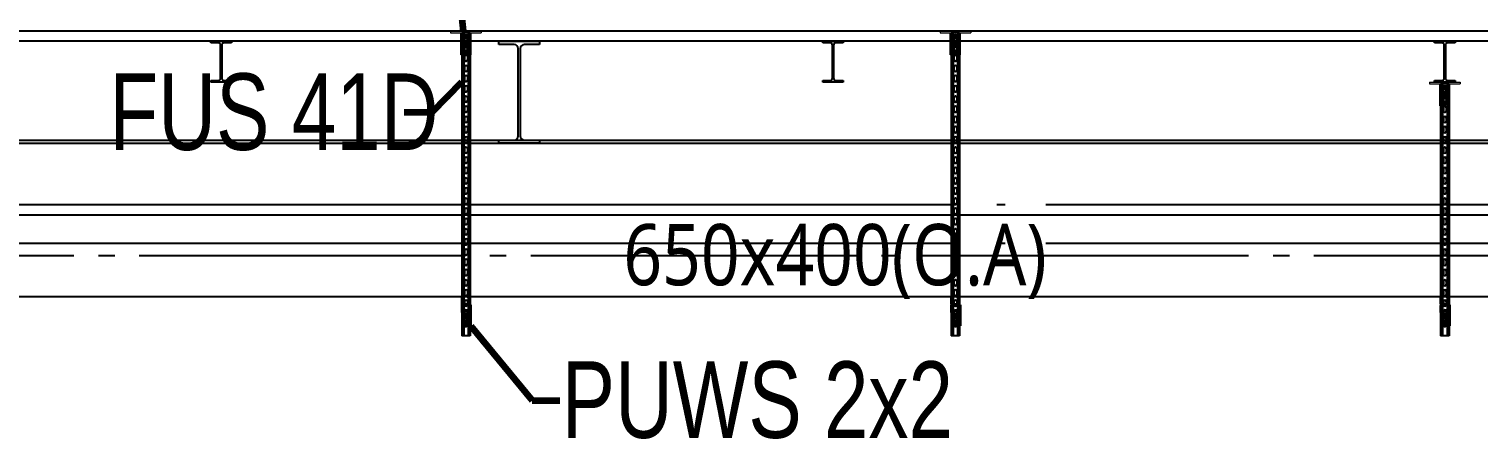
# Model space of a CAD drawing. Header units: millimetres. Extents: x 0 to 268175, y 0 to 74250.
# Drawn here: x 70743 to 77848, y 51799 to 53808 of the extents above; entities that cross this region are included whole.
import ezdxf
from ezdxf.enums import TextEntityAlignment as Align

# ---------------------------------------------------------------- set-up
doc = ezdxf.new("R2010")
doc.units = ezdxf.units.MM
doc.header["$LTSCALE"] = 200
for name, pattern in [('CEN-GAUN', [32.2, 30, -1, 0.2, -1]), ('CEN6', [12, 10, -0.75, 0.5, -0.75]), ('phl_thick', [0])]:
    doc.linetypes.add(name, pattern=pattern)
for name, color, linetype in [('1 CEN', 15, 'CEN-GAUN'), ('1 OA', 4, 'Continuous'), ('@@P3_P4 환상망 SUPPORT', 143, 'Continuous'), ('BA', 9, 'Continuous'), ('PIPE RACK', 6, 'Continuous')]:
    doc.layers.add(name, color=color, linetype=linetype)
doc.styles.add('GHS_DIM', font='romans.shx', dxfattribs={"width": 0.7, "bigfont": 'ghs.shx'})
doc.styles.add('SUNJIN', font='malgun.ttf')
doc.styles.add('돋움체', font='gulim.ttc')
doc.dimstyles.new('LEADER50', dxfattribs={"dimscale": 0, "dimtxt": 100, "dimasz": 100, "dimexe": 50, "dimexo": 50, "dimgap": 40, "dimtad": 1, "dimdec": 0, "dimdsep": 46, "dimtxsty": 'GHS_DIM', "dimcen": 2.5, "dimclrd": 1, "dimclre": 1, "dimclrt": 2, "dimadec": 0, "dimazin": 0, "dimtfac": 1, "dimtdec": 0, "dimtofl": 0, "dimtmove": 0, "dimatfit": 3, "dimfxl": 30, "dimtvp": 1, "dimtolj": 1, "dimtzin": 0, "dimarcsym": 0})

# ---------------------------------------------------------------- blocks, each defined once
blk = doc.blocks.new('*U4284')
at = {"layer": '@@P3_P4 환상망 SUPPORT', "linetype": 'phl_thick'}
for p, q in [((-20.5, 0), (-20.5, 1486)), ((-15.6, 0), (-15.6, 1486)), ((-15.1, 0), (-15.1, 1486)), ((-11, 0), (-11, 1486)), ((-7, 1417), (-7, 1433)), ((7, 1417), (7, 1433)), ((11, 0), (11, 1486)), ((15.1, 0), (15.1, 1486)), ((15.6, 0), (15.6, 1486)), ((20.5, 0), (20.5, 1486)), ((-7, 1367), (-7, 1383)), ((7, 1367), (7, 1383)), ((-7, 1317), (-7, 1333)), ((-7, 1267), (-7, 1283)), ((7, 1317), (7, 1333)), ((7, 1267), (7, 1283)), ((-7, 1217), (-7, 1233)), ((7, 1217), (7, 1233)), ((-7, 1167), (-7, 1183)), ((7, 1167), (7, 1183)), ((-7, 1117), (-7, 1133)), ((-7, 1067), (-7, 1083)), ((7, 1117), (7, 1133)), ((7, 1067), (7, 1083)), ((-7, 1017), (-7, 1033)), ((7, 1017), (7, 1033)), ((-7, 967), (-7, 983)), ((-7, 917), (-7, 933)), ((7, 967), (7, 983)), ((7, 917), (7, 933)), ((-7, 867), (-7, 883)), ((7, 867), (7, 883)), ((-7, 817), (-7, 833)), ((-7, 767), (-7, 783)), ((7, 817), (7, 833)), ((7, 767), (7, 783)), ((-7, 717), (-7, 733)), ((7, 717), (7, 733)), ((-7, 667), (-7, 683)), ((7, 667), (7, 683)), ((-7, 617), (-7, 633)), ((-7, 567), (-7, 583)), ((7, 617), (7, 633)), ((7, 567), (7, 583)), ((-7, 517), (-7, 533)), ((7, 517), (7, 533)), ((-7, 467), (-7, 483)), ((-7, 417), (-7, 433)), ((7, 467), (7, 483)), ((7, 417), (7, 433)), ((-7, 367), (-7, 383)), ((7, 367), (7, 383)), ((-7, 317), (-7, 333)), ((7, 317), (7, 333)), ((-7, 267), (-7, 283)), ((-7, 217), (-7, 233)), ((7, 267), (7, 283)), ((7, 217), (7, 233)), ((-7, 167), (-7, 183)), ((7, 167), (7, 183)), ((-7, 117), (-7, 133)), ((-7, 67), (-7, 83)), ((7, 117), (7, 133)), ((7, 67), (7, 83)), ((-7, 17), (-7, 33)), ((7, 17), (7, 33))]:
    blk.add_line(p, q, dxfattribs=at)
at = {"layer": '@@P3_P4 환상망 SUPPORT', "linetype": 'Continuous'}
for p, q in [((-20.5, 1486), (20.5, 1486)), ((-20.5, 0), (20.5, 0))]:
    blk.add_line(p, q, dxfattribs=at)
at = {"layer": '@@P3_P4 환상망 SUPPORT', "linetype": 'phl_thick'}
for centre, start, end in [((0, 1433), 0.00031, 180.00031), ((0, 1417), 180.00031, 0.00031), ((0, 1383), 0.00031, 180.00031), ((0, 1367), 180.00031, 0.00031), ((0, 1333), 0.00031, 180.00031), ((0, 1317), 180.00031, 0.00031), ((0, 1283), 0.00031, 180.00031), ((0, 1267), 180.00031, 0.00031), ((0, 1233), 0.00031, 180.00031), ((0, 1217), 180.00031, 0.00031), ((0, 1183), 0.00031, 180.00031), ((0, 1167), 180.00031, 0.00031), ((0, 1133), 0.00031, 180.00031), ((0, 1117), 180.00031, 0.00031), ((0, 1083), 0.00031, 180.00031), ((0, 1067), 180.00031, 0.00031), ((0, 1033), 0.00031, 180.00031), ((0, 1017), 180.00031, 0.00031), ((0, 983), 0.00031, 180.00031), ((0, 967), 180.00031, 0.00031), ((0, 933), 0.00031, 180.00031), ((0, 917), 180.00031, 0.00031), ((0, 883), 0.00031, 180.00031), ((0, 867), 180.00031, 0.00031), ((0, 833), 0.00031, 180.00031), ((0, 817), 180.00031, 0.00031), ((0, 783), 0.00031, 180.00031), ((0, 767), 180.00031, 0.00031), ((0, 733), 0.00031, 180.00031), ((0, 717), 180.00031, 0.00031), ((0, 683), 0.00031, 180.00031), ((0, 667), 180.00031, 0.00031), ((0, 633), 0.00031, 180.00031), ((0, 617), 180.00031, 0.00031), ((0, 583), 0.00031, 180.00031), ((0, 567), 180.00031, 0.00031), ((0, 533), 0.00031, 180.00031), ((0, 517), 180.00031, 0.00031), ((0, 483), 0.00031, 180.00031), ((0, 467), 180.00031, 0.00031), ((0, 433), 0.00031, 180.00031), ((0, 417), 180.00031, 0.00031), ((0, 383), 0.00031, 180.00031), ((0, 367), 180.00031, 0.00031), ((0, 333), 0.00031, 180.00031), ((0, 317), 180.00031, 0.00031), ((0, 283), 0.00031, 180.00031), ((0, 267), 180.00031, 0.00031), ((0, 233), 0.00031, 180.00031), ((0, 217), 180.00031, 0.00031), ((0, 183), 0.00031, 180.00031), ((0, 167), 180.00031, 0.00031), ((0, 133), 0.00031, 180.00031), ((0, 117), 180.00031, 0.00031), ((0, 83), 0.00031, 180.00031), ((0, 67), 180.00031, 0.00031), ((0, 33), 0.00031, 180.00031), ((0, 17), 180.00031, 0.00031)]:
    blk.add_arc(centre, 7, start, end, dxfattribs=at)
blk = doc.blocks.new('A$C1199bcb0')
at = {"layer": '@@P3_P4 환상망 SUPPORT', "color": 2, "linetype": 'phl_thick'}
for p, q in [((-18, 6), (-17.99649, 6.117777)), ((-18, -6), (-18, 6)), ((-17.99649, 6.117777), (-17.986084, 6.235472)), ((-17.986084, 6.235472), (-17.968693, 6.352408)), ((-17.968693, 6.352408), (-17.944448, 6.467915)), ((-17.944448, 6.467915), (-17.913618, 6.581325)), ((-17.913618, 6.581325), (-17.876478, 6.691977)), ((-17.876478, 6.691977), (-17.832987, 6.800099)), ((-17.832987, 6.800099), (-17.782843, 6.90625)), ((-17.782843, 6.90625), (-17.726339, 7.009788)), ((-17.726339, 7.009788), (-17.663683, 7.110023)), ((-17.663683, 7.110023), (-17.595186, 7.206336)), ((-17.595186, 7.206336), (-17.521322, 7.298238)), ((-17.521322, 7.298238), (-17.442581, 7.385253)), ((-17.442581, 7.385253), (-17.359451, 7.466933)), ((-17.359451, 7.466933), (-17.272411, 7.54299)), ((-17.272411, 7.54299), (-17.182116, 7.613221)), ((-17.182116, 7.613221), (-17.089214, 7.677382)), ((-17.089214, 7.677382), (-16.99437, 7.735268)), ((-16.99437, 7.735268), (-16.898317, 7.78686)), ((-16.898317, 7.78686), (-16.801819, 7.832213)), ((-16.801819, 7.832213), (-16.705605, 7.871396)), ((-16.705605, 7.871396), (-16.608332, 7.905217)), ((-16.608332, 7.905217), (-16.509245, 7.934047)), ((-16.509245, 7.934047), (-16.408728, 7.957771)), ((-16.408728, 7.957771), (-16.307163, 7.976272)), ((-16.307163, 7.976272), (-16.204935, 7.989459)), ((-16.204935, 7.989459), (-16.102423, 7.997347)), ((-16.102423, 7.997347), (-16, 8)), ((-16, 8), (-14.439052, 8)), ((-14.439049, 8.000031), (-14.231407, 8.004602)), ((-14.231407, 8.004602), (-14.024026, 8.018427)), ((-14.024026, 8.018427), (-13.817566, 8.041426)), ((-13.817566, 8.041426), (-13.612699, 8.073442)), ((-13.612699, 8.073442), (-13.410096, 8.114311)), ((-13.410096, 8.114311), (-13.208317, 8.164452)), ((-13.208317, 8.164452), (-13.002339, 8.225616)), ((-13.002339, 8.225616), (-12.793396, 8.298335)), ((-12.793396, 8.298335), (-12.583125, 8.383024)), ((-12.583125, 8.383024), (-12.373108, 8.479752)), ((-12.373108, 8.479752), (-12.202334, 8.568009)), ((-12.202334, 8.568009), (-12.032001, 8.66519)), ((-12.032001, 8.66519), (-11.862731, 8.771353)), ((-11.862731, 8.771353), (-11.69539, 8.886751)), ((-11.69539, 8.886751), (-11.530483, 9.011345)), ((-11.530483, 9.011345), (-11.36902, 9.14507)), ((-11.36902, 9.14507), (-11.212824, 9.286802)), ((-11.212824, 9.286802), (-11.06258, 9.43597)), ((-11.06258, 9.43597), (-10.918729, 9.592018)), ((-10.918729, 9.592018), (-10.782094, 9.754732)), ((-10.782094, 9.754732), (-10.652928, 9.923378)), ((-10.652928, 9.923378), (-10.532238, 10.096755)), ((-10.532238, 10.096755), (-10.420465, 10.273729)), ((-10.420465, 10.273729), (-10.317712, 10.453605)), ((-10.317712, 10.453605), (-10.224151, 10.635519)), ((-10.224151, 10.635519), (-10.14017, 10.817799)), ((-10.14017, 10.817799), (-10.065554, 10.999621)), ((-10.065554, 10.999621), (-10, 11.18034)), ((-10, 11.18034), (-7.5, 18.540497)), ((-8.5, -4.129467), (-8.5, 4.129467)), ((-7.862192, 17.474161), (-8, 17.5)), ((-8, 17.068443), (-8, 17.5)), ((-7.826223, 5.296482), (-7.478477, 5.497254)), ((-7.478477, 5.497254), (-7.13805, 5.6938)), ((-7.13805, 5.6938), (-6.803941, 5.886698)), ((-6.803941, 5.886698), (-6.475198, 6.076497)), ((-6.475198, 6.076497), (-6.150906, 6.263728)), ((-6.150906, 6.263728), (-5.830178, 6.4489)), ((-5.830178, 6.4489), (-5.512148, 6.632514)), ((-5.512148, 6.632514), (-4.880781, 6.997035)), ((-4.880781, 6.997035), (-4.565745, 7.17892)), ((-4.565745, 7.17892), (-4.25, 7.361216)), ((-4.25, 7.361216), (-3.934255, 7.543511)), ((-3.934255, 7.543511), (-3.619219, 7.725397)), ((-3.619219, 7.725397), (-3.304035, 7.907369)), ((-3.304035, 7.907369), (-2.987851, 8.089918)), ((-2.987851, 8.089918), (-2.669822, 8.273532)), ((-2.669822, 8.273532), (-2.349094, 8.458704)), ((-2.349094, 8.458704), (-2.024802, 8.645934)), ((-2.024802, 8.645934), (-1.696059, 8.835734)), ((-1.696059, 8.835734), (-1.361951, 9.028632)), ((-1.361951, 9.028632), (-1.021523, 9.225178)), ((-1.021523, 9.225178), (-0.673776, 9.425949)), ((1.09777, 9.181157), (0.673776, 9.425949)), ((1.511166, 8.942483), (1.09777, 9.181157)), ((1.91576, 8.70889), (1.511166, 8.942483)), ((2.313254, 8.479397), (1.91576, 8.70889)), ((2.705276, 8.253062), (2.313254, 8.479397)), ((3.093409, 8.028974), (2.705276, 8.253062)), ((3.479206, 7.806234), (3.093409, 8.028974)), ((3.864216, 7.583949), (3.479206, 7.806234)), ((4.597267, 7.160721), (3.864216, 7.583949)), ((4.943779, 6.960663), (4.597267, 7.160721)), ((5.290677, 6.760381), (4.943779, 6.960663)), ((5.639091, 6.559224), (5.290677, 6.760381)), ((5.990151, 6.356539), (5.639091, 6.559224)), ((6.344997, 6.151669), (5.990151, 6.356539)), ((6.704797, 5.943938), (6.344997, 6.151669)), ((7.444122, 5.517089), (6.704797, 5.943938)), ((7.826223, 5.296482), (7.444122, 5.517089)), ((10, 11.18034), (7.5, 18.540497)), ((8.5, -4.129467), (8.5, 4.129467)), ((10.0619, 11.00917), (10, 11.18034)), ((10.131785, 10.837331), (10.0619, 11.00917)), ((10.20982, 10.665387), (10.131785, 10.837331)), ((10.296167, 10.493907), (10.20982, 10.665387)), ((10.390993, 10.323456), (10.296167, 10.493907)), ((10.494428, 10.154656), (10.390993, 10.323456)), ((10.605843, 9.989169), (10.494428, 10.154656)), ((10.724691, 9.827928), (10.605843, 9.989169)), ((10.850639, 9.671434), (10.724691, 9.827928)), ((10.983347, 9.520192), (10.850639, 9.671434)), ((11.122479, 9.374703), (10.983347, 9.520192)), ((11.26755, 9.235579), (11.122479, 9.374703)), ((11.417344, 9.103769), (11.26755, 9.235579)), ((11.571177, 8.979536), (11.417344, 9.103769)), ((11.728471, 8.863041), (11.571177, 8.979536)), ((11.888385, 8.754602), (11.728471, 8.863041)), ((12.049542, 8.654679), (11.888385, 8.754602)), ((12.211309, 8.563124), (12.049542, 8.654679)), ((12.373108, 8.479752), (12.211309, 8.563124)), ((12.583125, 8.383024), (12.373118, 8.4798)), ((12.793396, 8.298335), (12.583125, 8.383024)), ((13.002339, 8.225616), (12.793396, 8.298335)), ((13.208317, 8.164452), (13.002339, 8.225616)), ((13.410096, 8.114311), (13.208317, 8.164452)), ((13.612699, 8.073442), (13.410096, 8.114311)), ((13.817566, 8.041426), (13.612699, 8.073442)), ((14.024026, 8.018427), (13.817566, 8.041426)), ((14.231407, 8.004602), (14.024026, 8.018427)), ((14.439052, 8), (14.231407, 8.004602)), ((14.439052, 8), (14.690674, 8)), ((14.690674, 8), (14.945595, 8)), ((14.945595, 8), (15.203898, 8)), ((15.203898, 8), (15.465673, 8)), ((15.465673, 8), (15.731009, 8)), ((15.731009, 8), (16, 8)), ((16.102423, 7.997347), (16, 8)), ((16.204935, 7.989459), (16.102423, 7.997347)), ((16.307163, 7.976272), (16.204935, 7.989459)), ((16.408728, 7.957771), (16.307163, 7.976272)), ((16.509245, 7.934047), (16.408728, 7.957771)), ((16.608332, 7.905217), (16.509245, 7.934047)), ((16.705605, 7.871395), (16.608332, 7.905217)), ((16.801819, 7.832213), (16.705605, 7.871395)), ((16.898317, 7.78686), (16.801819, 7.832213)), ((16.99437, 7.735268), (16.898317, 7.78686)), ((17.089214, 7.677382), (16.99437, 7.735268)), ((17.182116, 7.613221), (17.089214, 7.677382)), ((17.272411, 7.54299), (17.182116, 7.613221)), ((17.359451, 7.466933), (17.272411, 7.54299)), ((17.442581, 7.385253), (17.359451, 7.466933)), ((17.521322, 7.298238), (17.442581, 7.385253)), ((17.595186, 7.206336), (17.521322, 7.298238)), ((17.663683, 7.110023), (17.595186, 7.206336)), ((17.726339, 7.009788), (17.663683, 7.110023)), ((17.782843, 6.90625), (17.726339, 7.009788)), ((17.832987, 6.800099), (17.782843, 6.90625)), ((17.876478, 6.691977), (17.832987, 6.800099)), ((17.913618, 6.581325), (17.876478, 6.691977)), ((17.944448, 6.467915), (17.913618, 6.581325)), ((17.968693, 6.352408), (17.944448, 6.467915)), ((17.986084, 6.235472), (17.968693, 6.352408)), ((17.99649, 6.117777), (17.986084, 6.235472)), ((18, 6), (17.99649, 6.117777)), ((18, -6), (18, 6)), ((-17.99649, -6.117777), (-18, -6)), ((-17.986084, -6.235472), (-17.99649, -6.117777)), ((-17.968693, -6.352408), (-17.986084, -6.235472)), ((-17.944448, -6.467915), (-17.968693, -6.352408)), ((-17.913618, -6.581325), (-17.944448, -6.467915)), ((-17.876478, -6.691977), (-17.913618, -6.581325)), ((-17.832987, -6.800099), (-17.876478, -6.691977)), ((-17.782843, -6.90625), (-17.832987, -6.800099)), ((-17.726339, -7.009788), (-17.782843, -6.90625)), ((-17.663683, -7.110023), (-17.726339, -7.009788)), ((-17.595186, -7.206336), (-17.663683, -7.110023)), ((-17.521322, -7.298238), (-17.595186, -7.206336)), ((-17.442581, -7.385253), (-17.521322, -7.298238)), ((-17.359451, -7.466933), (-17.442581, -7.385253)), ((-17.272411, -7.54299), (-17.359451, -7.466933)), ((-17.182116, -7.613221), (-17.272411, -7.54299)), ((-17.089214, -7.677382), (-17.182116, -7.613221)), ((-16.99437, -7.735268), (-17.089214, -7.677382)), ((-16.898317, -7.78686), (-16.99437, -7.735268)), ((-16.801819, -7.832213), (-16.898317, -7.78686)), ((-16.705605, -7.871395), (-16.801819, -7.832213)), ((-16.608332, -7.905217), (-16.705605, -7.871395)), ((-16.509245, -7.934047), (-16.608332, -7.905217)), ((-16.408728, -7.957771), (-16.509245, -7.934047)), ((-16.307163, -7.976272), (-16.408728, -7.957771)), ((-16.204935, -7.989459), (-16.307163, -7.976272)), ((-16.102423, -7.997347), (-16.204935, -7.989459)), ((-16, -8), (-16.102423, -7.997347)), ((-16, -8), (-14.439052, -8)), ((-14.231407, -8.004602), (-14.439052, -8)), ((-14.024026, -8.018427), (-14.231407, -8.004602)), ((-13.817566, -8.041426), (-14.024026, -8.018427)), ((-13.612699, -8.073442), (-13.817566, -8.041426)), ((-13.410096, -8.114311), (-13.612699, -8.073442)), ((-13.208317, -8.164452), (-13.410096, -8.114311)), ((-13.002339, -8.225616), (-13.208317, -8.164452)), ((-12.793396, -8.298335), (-13.002339, -8.225616)), ((-12.583125, -8.383024), (-12.793396, -8.298335)), ((-12.373118, -8.4798), (-12.583125, -8.383024)), ((-12.202317, -8.567993), (-12.373108, -8.479752)), ((-12.031596, -8.665364), (-12.202317, -8.567993)), ((-11.861625, -8.77208), (-12.031596, -8.665364)), ((-11.693248, -8.888251), (-11.861625, -8.77208)), ((-11.528074, -9.013275), (-11.693248, -8.888251)), ((-11.366937, -9.146872), (-11.528074, -9.013275)), ((-11.210513, -9.288848), (-11.366937, -9.146872)), ((-11.059873, -9.438622), (-11.210513, -9.288848)), ((-10.916073, -9.595039), (-11.059873, -9.438622)), ((-10.779813, -9.757758), (-10.916073, -9.595039)), ((-10.651197, -9.925931), (-10.779813, -9.757758)), ((-10.530719, -10.099052), (-10.651197, -9.925931)), ((-10.41886, -10.276366), (-10.530719, -10.099052)), ((-10.316502, -10.45592), (-10.41886, -10.276366)), ((-10.223629, -10.63676), (-10.316502, -10.45592)), ((-10.140051, -10.81822), (-10.223629, -10.63676)), ((-10.065572, -10.999636), (-10.140051, -10.81822)), ((-10, -11.18034), (-10.065572, -10.999636)), ((-7.5, -18.540497), (-10, -11.18034)), ((-7.444122, -5.517089), (-7.826223, -5.296482)), ((-6.704797, -5.943938), (-7.444122, -5.517089)), ((-6.344997, -6.151669), (-6.704797, -5.943938)), ((-5.990151, -6.356539), (-6.344997, -6.151669)), ((-5.639091, -6.559224), (-5.990151, -6.356539)), ((-5.290677, -6.760381), (-5.639091, -6.559224)), ((-4.943779, -6.960663), (-5.290677, -6.760381)), ((-4.597267, -7.160721), (-4.943779, -6.960663)), ((-4.25, -7.361216), (-4.597267, -7.160721)), ((-3.864216, -7.583949), (-4.25, -7.361216)), ((-3.479206, -7.806234), (-3.864216, -7.583949)), ((-3.093409, -8.028974), (-3.479206, -7.806234)), ((-2.705276, -8.253062), (-3.093409, -8.028974)), ((-2.313254, -8.479397), (-2.705276, -8.253062)), ((-1.91576, -8.70889), (-2.313254, -8.479397)), ((-1.511166, -8.942483), (-1.91576, -8.70889)), ((-1.09777, -9.181157), (-1.511166, -8.942483)), ((-0.673776, -9.425949), (-1.09777, -9.181157)), ((0.673776, -9.425949), (1.09777, -9.181157)), ((1.09777, -9.181157), (1.511166, -8.942483)), ((1.511166, -8.942483), (1.91576, -8.70889)), ((1.91576, -8.70889), (2.313254, -8.479397)), ((2.313254, -8.479397), (2.705276, -8.253062)), ((2.705276, -8.253062), (3.093409, -8.028974)), ((3.093409, -8.028974), (3.479206, -7.806234)), ((3.479206, -7.806234), (3.864216, -7.583949)), ((3.864216, -7.583949), (4.25, -7.361216)), ((4.25, -7.361216), (4.597267, -7.160721)), ((4.597267, -7.160721), (4.943779, -6.960663)), ((4.943779, -6.960663), (5.290677, -6.760381)), ((5.290677, -6.760381), (5.639091, -6.559224)), ((5.639091, -6.559224), (5.990151, -6.356539)), ((5.990151, -6.356539), (6.344997, -6.151669)), ((6.344997, -6.151669), (6.704797, -5.943938)), ((6.704797, -5.943938), (7.070754, -5.732653)), ((7.070754, -5.732653), (7.444122, -5.517089)), ((7.444122, -5.517089), (7.826223, -5.296482)), ((7.5, -18.540497), (10, -11.18034)), ((8, -17.5), (7.862205, -17.474163)), ((8, -17.5), (8, -17.068485)), ((10, -11.18034), (10.079742, -10.963325)), ((10.079742, -10.963325), (10.172623, -10.744906)), ((10.172623, -10.744906), (10.279159, -10.526212)), ((10.279159, -10.526212), (10.399189, -10.309495)), ((10.399189, -10.309495), (10.532238, -10.096755)), ((10.532238, -10.096755), (10.678125, -9.889198)), ((10.678125, -9.889198), (10.835908, -9.688932)), ((10.835908, -9.688932), (11.004268, -9.497615)), ((11.004268, -9.497615), (11.182281, -9.316057)), ((11.182281, -9.316057), (11.36902, -9.14507)), ((11.36902, -9.14507), (11.563231, -8.985682)), ((11.563231, -8.985682), (11.762086, -8.839511)), ((11.762086, -8.839511), (11.96414, -8.706587)), ((11.96414, -8.706587), (12.168209, -8.586729)), ((12.168209, -8.586729), (12.373108, -8.479752)), ((12.373108, -8.479752), (12.583125, -8.383024)), ((12.583125, -8.383024), (12.793396, -8.298335)), ((12.793396, -8.298335), (13.002339, -8.225616)), ((13.002339, -8.225616), (13.208317, -8.164452)), ((13.208317, -8.164452), (13.410096, -8.114311)), ((13.410096, -8.114311), (13.612699, -8.073442)), ((13.612699, -8.073442), (13.817566, -8.041426)), ((13.817566, -8.041426), (14.024026, -8.018427)), ((14.024026, -8.018427), (14.231407, -8.004602)), ((14.231407, -8.004602), (14.439052, -8)), ((14.439052, -8), (14.690674, -8)), ((14.690674, -8), (14.945595, -8)), ((14.945595, -8), (15.203898, -8)), ((15.203898, -8), (15.465673, -8)), ((15.465673, -8), (15.731009, -8)), ((15.731009, -8), (16, -8)), ((16, -8), (16.102423, -7.997347)), ((16.102423, -7.997347), (16.204935, -7.989459)), ((16.204935, -7.989459), (16.307163, -7.976272)), ((16.307163, -7.976272), (16.408728, -7.957771)), ((16.408728, -7.957771), (16.509245, -7.934047)), ((16.509245, -7.934047), (16.608332, -7.905217)), ((16.608332, -7.905217), (16.705605, -7.871396)), ((16.705605, -7.871396), (16.801819, -7.832213)), ((16.801819, -7.832213), (16.898317, -7.78686)), ((16.898317, -7.78686), (16.99437, -7.735268)), ((16.99437, -7.735268), (17.089214, -7.677382)), ((17.089214, -7.677382), (17.182116, -7.613221)), ((17.182116, -7.613221), (17.272411, -7.54299)), ((17.272411, -7.54299), (17.359451, -7.466933)), ((17.359451, -7.466933), (17.442581, -7.385253)), ((17.442581, -7.385253), (17.521322, -7.298238)), ((17.521322, -7.298238), (17.595186, -7.206336)), ((17.595186, -7.206336), (17.663683, -7.110023)), ((17.663683, -7.110023), (17.726339, -7.009788)), ((17.726339, -7.009788), (17.782843, -6.90625)), ((17.782843, -6.90625), (17.832987, -6.800099)), ((17.832987, -6.800099), (17.876478, -6.691977)), ((17.876478, -6.691977), (17.913618, -6.581325)), ((17.913618, -6.581325), (17.944448, -6.467915)), ((17.944448, -6.467915), (17.968693, -6.352408)), ((17.968693, -6.352408), (17.986084, -6.235472)), ((17.986084, -6.235472), (17.99649, -6.117777)), ((17.99649, -6.117777), (18, -6))]:
    blk.add_line(p, q, dxfattribs=at)
for radius in [10.3, 8.5]:
    blk.add_circle((0, 0), radius, dxfattribs=at)
for radius, start, end in [(15, 145.5757076583, 214.4242923837), (15, 48.1896851106, 131.8103149018), (9.45, 145.9113937457, 154.0886062539), (20, 67.9756871625, 112.0243128375), (9.45, 85.9113937467, 94.0886062533), (9.45, 25.9113937461, 34.0886062543), (15, 0, 34.4242923837), (15, 325.5757076583, 0), (15, 228.1896850977, 311.8103148894), (9.45, 205.9113937461, 214.0886062543), (20, 247.9756871625, 292.0243128375), (9.45, 265.9113937467, 274.0886062533), (9.45, 325.9113937457, 334.0886062539)]:
    blk.add_arc((0, 0), radius, start, end, dxfattribs=at)
blk = doc.blocks.new('A$Cbeba9721')
at = {"layer": '@@P3_P4 환상망 SUPPORT', "color": 5, "linetype": 'Continuous', "lineweight": 0}
for p, q in [((-75, 0), (75, 0)), ((-75, 0), (-75, -8)), ((75, 0), (75, -8)), ((-75, -8), (75, -8)), ((-25, -116), (-25, -8)), ((-8.2, -25), (-8.2, -35.3)), ((-8.2, -48.7), (-8.2, -59)), ((-8.2, -71), (-8.2, -81.3)), ((7.2, -24), (-7.2, -24)), ((-7.2, -60), (7.2, -60)), ((7.2, -70), (-7.2, -70)), ((8.2, -35.3), (8.2, -25)), ((8.2, -59), (8.2, -48.7)), ((8.2, -81.3), (8.2, -71)), ((25, -116), (25, -8)), ((-17, -116), (-25, -116)), ((-17, -116), (17, -116)), ((-8.2, -94.7), (-8.2, -105)), ((-7.2, -106), (7.2, -106)), ((8.2, -105), (8.2, -94.7)), ((25, -116), (17, -116))]:
    blk.add_line(p, q, dxfattribs=at)
for centre, radius, start, end in [((0, -42), 10.7, 140.77312, 219.22688), ((-7.2, -25), 1, 90, 180), ((-7.2, -71), 1, 90, 180), ((-7.2, -59), 1, 180, 270), ((7.2, -25), 1, 0, 90), ((7.2, -59), 1, 270, 0), ((7.2, -71), 1, 0, 90), ((0, -42), 10.7, 320.77312, 39.22688), ((0, -88), 10.7, 140.77312, 219.22688), ((-7.2, -105), 1, 180, 270), ((7.2, -105), 1, 270, 0), ((0, -88), 10.7, 320.77312, 39.22688)]:
    blk.add_arc(centre, radius, start, end, dxfattribs=at)
at = {"layer": '@@P3_P4 환상망 SUPPORT', "color": 2}
for p in [(0, -42), (0, -88)]:
    blk.add_blockref('A$C1199bcb0', p, dxfattribs=at)
blk = doc.blocks.new('A$C5ad7675c')
at = {"layer": '@@P3_P4 환상망 SUPPORT', "color": 1, "linetype": 'phl_thick'}
for p, q in [((-20.5, 31.329156), (-20.5, 36.1)), ((-20.5, 4.099998), (-20.5, 29.670844)), ((-18, 4.099998), (-18, 36.1)), ((-16.4, 2.5), (16.4, 2.5)), ((-15.6, 41), (-15.1, 41)), ((-15.6, 38.5), (-15.1, 38.5)), ((-13.5, 33.5), (-13.5, 36.9)), ((-13.5, 33.5), (-11, 33.5)), ((-11, 33.5), (-11, 36.9)), ((11, 33.5), (11, 36.9)), ((11, 33.5), (13.5, 33.5)), ((13.5, 33.5), (13.5, 36.9)), ((15.1, 41), (15.6, 41)), ((15.1, 38.5), (15.6, 38.5)), ((18, 4.099998), (18, 36.1)), ((20.5, 31.329156), (20.5, 36.1)), ((20.5, 4.099998), (20.5, 29.670844)), ((-20.5, -29.670845), (-20.5, -4.099998)), ((-20.5, -36.099998), (-20.5, -31.329155)), ((-18, -36.099998), (-18, -4.099998)), ((-16.4, -2.5), (16.4, -2.5)), ((-15.6, -38.5), (-15.1, -38.5)), ((-15.6, -41), (-15.1, -41)), ((-13.5, -33.5), (-11, -33.5)), ((-13.5, -36.900002), (-13.5, -33.5)), ((-11, -36.900002), (-11, -33.5)), ((11, -33.5), (13.5, -33.5)), ((11, -36.900002), (11, -33.5)), ((13.5, -36.900002), (13.5, -33.5)), ((15.1, -38.5), (15.6, -38.5)), ((15.1, -41), (15.6, -41)), ((18, -36.099998), (18, -4.099998)), ((20.5, -29.670845), (20.5, -4.099998)), ((20.5, -36.099998), (20.5, -31.329155))]:
    blk.add_line(p, q, dxfattribs=at)
for centre, radius, start, end in [((-19.25, 31.329156), 1.250001, 180, 213.5573073642), ((-15.6, 36.1), 4.9, 89.9999999125, 180), ((-19.25, 29.670844), 1.25, 146.4426896568, 180), ((-16.4, 4.1), 4.1, 180, 270.0000051939), ((-16.4, -4.1), 4.1, 89.9999948061, 180), ((-20.5, 30.5), 0.25, 326.4426865497, 33.5573134503), ((-15.6, 36.1), 2.4, 90.0000095032, 180), ((-16.4, 4.1), 1.6, 180, 270.0000136712), ((-15.1, 36.9), 4.1, 0, 89.9999998633), ((-15.1, 36.9), 1.6, 0, 90.0000136712), ((15.1, 36.9), 4.1, 90.0000001372, 180), ((15.1, 36.9), 1.6, 89.9999863288, 180), ((15.6, 36.1), 4.9, 0, 90.0000000871), ((15.6, 36.1), 2.4, 0, 89.9999904968), ((16.4, 4.1), 1.6, 269.9999863288, 0), ((16.4, 4.1), 4.1, 269.9999948061, 0), ((16.4, -4.1), 4.1, 0, 90.0000051939), ((20.5, 30.5), 0.25, 146.4426865497, 213.5573134503), ((19.25, 31.329156), 1.25, 326.4426896568, 0), ((19.25, 29.670844), 1.250001, 0, 33.5573073642), ((-19.25, -29.670844), 1.250001, 180.0000580064, 213.5573802197), ((-19.25, -31.329156), 1.25, 146.4426168014, 180), ((-15.6, -36.1), 4.9, 180, 269.9999956273), ((-20.5, -30.5), 0.25, 326.443050827, 33.556949173), ((-16.4, -4.1), 1.6, 89.9999863288, 180), ((-15.6, -36.1), 2.4, 180, 269.9999904968), ((-15.1, -36.9), 1.6, 269.9999863288, 0), ((-15.1, -36.9), 4.1, 269.9999948061, 0), ((15.1, -36.9), 4.1, 180, 270.0000051939), ((15.1, -36.9), 1.6, 180, 270.0000136712), ((15.6, -36.1), 2.4, 270.0000095032, 0), ((15.6, -36.1), 4.9, 270.0000043727, 0), ((16.4, -4.1), 1.6, 0, 90.0000136712), ((20.5, -30.5), 0.25, 146.443050827, 213.556949173), ((19.25, -29.670844), 1.25, 326.4426168014, 0), ((19.25, -31.329156), 1.250001, 0.0000580064, 33.5573802197)]:
    blk.add_arc(centre, radius, start, end, dxfattribs=at)
blk = doc.blocks.new('A$Cd080613a')
at = {"layer": '@@P3_P4 환상망 SUPPORT', "color": 2, "linetype": 'phl_thick'}
for p, q in [((-20, 4.434), (-18.540497, 4.434)), ((-20, 1.034), (-20, 4.434)), ((-20, 1.034), (-18.540497, 1.034)), ((-18.540497, 4.434), (-11.18034, 4.434)), ((-18.540497, 1.034), (-18.540497, 4.434)), ((-18.540497, 1.034), (-11.18034, 1.034)), ((-13.5, 0), (-13.5, 1.034)), ((-13.5, 0), (-8, 0)), ((-11.18034, 4.434), (-10.999621, 4.526016)), ((-11.18034, 1.034), (-11.18034, 4.434)), ((-11.18034, 1.034), (-8.008727, 1.034)), ((-10.999621, 4.526016), (-10.817799, 4.607405)), ((-10.817799, 4.607405), (-10.635521, 4.678167)), ((-10.635521, 4.678167), (-10.453605, 4.738253)), ((-10.5, -10.466), (-10.5, 0)), ((-10.453605, 4.738253), (-10.273729, 4.787376)), ((-10.309559, 6.434007), (10.309559, 6.434007)), ((-10.273729, 4.787376), (-10.096742, 4.825514)), ((-10.096742, 4.825514), (-9.923378, 4.852767)), ((-9.923378, 4.852767), (-9.754732, 4.869109)), ((-9.754732, 4.869109), (-9.592018, 4.874416)), ((-9.43597, 4.869011), (-9.592018, 4.874416)), ((-9.45, 12.285517), (-8.5, 12.834)), ((-9.45, 12.285517), (-9.425949, 12.285517)), ((-9.45, 6.434), (-9.45, 12.285517)), ((-9.286802, 4.852541), (-9.43597, 4.869011)), ((-9.425949, 12.285517), (-9.225178, 12.382765)), ((-9.425949, 6.434), (-9.425949, 12.285517)), ((-9.14507, 4.825103), (-9.286802, 4.852541)), ((-9.225178, 12.382765), (-9.028632, 12.46982)), ((-9.011345, 4.786714), (-9.14507, 4.825103)), ((-9.028632, 12.46982), (-8.835734, 12.547031)), ((-8.886751, 4.737605), (-9.011345, 4.786714)), ((-8.771402, 4.677806), (-8.886751, 4.737605)), ((-8.835734, 12.547031), (-8.645934, 12.614685)), ((-8.66519, 4.60729), (-8.771402, 4.677806)), ((-8.568009, 4.52603), (-8.66519, 4.60729)), ((-8.645934, 12.614685), (-8.458704, 12.673015)), ((-8.479752, 4.434), (-8.568009, 4.52603)), ((-8.5, 12.834), (8.5, 12.834)), ((-8.383024, 4.342905), (-8.479752, 4.434)), ((-8.479752, 4.434), (8.479752, 4.434)), ((-8.458704, 12.673015), (-8.273532, 12.722205)), ((-8.298335, 4.244727), (-8.383024, 4.342905)), ((-8.225616, 4.140826), (-8.298335, 4.244727)), ((-8.273532, 12.722205), (-8.089918, 12.762387)), ((-8.164452, 4.032743), (-8.225616, 4.140826)), ((-8.114311, 3.921798), (-8.164452, 4.032743)), ((-8.073442, 3.805669), (-8.114311, 3.921798)), ((-8.089918, 12.762387), (-7.907369, 12.793645)), ((-8.041426, 3.683749), (-8.073442, 3.805669)), ((-8.018427, 3.556566), (-8.041426, 3.683749)), ((-8.004602, 3.42465), (-8.018427, 3.556566)), ((-8.006255, 0.977988), (-8.008727, 1.034)), ((-8.004136, 0.924002), (-8.006255, 0.977988)), ((-8.000031, 3.288557), (-8.004602, 3.42465)), ((-8.002394, 0.872075), (-8.004136, 0.924002)), ((-8.001102, 0.822352), (-8.002394, 0.872075)), ((-8.000288, 0.774408), (-8.001102, 0.822352)), ((-8, 0.727727), (-8.000288, 0.774408)), ((-8, -0.157176), (-8, 3.288561)), ((-7.997347, 2.169936), (-8, 2.238707)), ((-7.989459, 2.102767), (-7.997347, 2.169936)), ((-7.976272, 2.037446), (-7.989459, 2.102767)), ((-7.957771, 1.974207), (-7.976272, 2.037446)), ((-7.934047, 1.913249), (-7.957771, 1.974207)), ((-7.905217, 1.854768), (-7.934047, 1.913249)), ((-7.907369, 12.793645), (-7.725397, 12.816016)), ((-7.871396, 1.798956), (-7.905217, 1.854768)), ((-7.832213, 1.745381), (-7.871396, 1.798956)), ((-7.78686, 1.693336), (-7.832213, 1.745381)), ((-7.735268, 1.643293), (-7.78686, 1.693336)), ((-7.677382, 1.595741), (-7.735268, 1.643293)), ((-7.725397, 12.816016), (-7.543511, 12.829488)), ((-7.613221, 1.551128), (-7.677382, 1.595741)), ((-7.54299, 1.509804), (-7.613221, 1.551128)), ((-7.543511, 12.829488), (-7.361216, 12.834)), ((-7.466933, 1.472099), (-7.54299, 1.509804)), ((-7.385253, 1.438355), (-7.466933, 1.472099)), ((-7.298238, 1.408783), (-7.385253, 1.438355)), ((-7.17892, 12.829488), (-7.361216, 12.834)), ((-7.206336, 1.383563), (-7.298238, 1.408783)), ((-7.110023, 1.362871), (-7.206336, 1.383563)), ((-6.997035, 12.816016), (-7.17892, 12.829488)), ((-7.009788, 1.34687), (-7.110023, 1.362871)), ((-6.90625, 1.335597), (-7.009788, 1.34687)), ((-6.815063, 12.793645), (-6.997035, 12.816016)), ((-6.800099, 1.329011), (-6.90625, 1.335597)), ((-6.632514, 12.762387), (-6.815063, 12.793645)), ((-6.691977, 1.327135), (-6.800099, 1.329011)), ((-6.691977, 1.327135), (-6.581325, 1.329907)), ((-6.4489, 12.722205), (-6.632514, 12.762387)), ((-6.581325, 1.329907), (-6.467915, 1.337363)), ((-6.467915, 1.337363), (-6.352408, 1.349526)), ((-6.263728, 12.673015), (-6.4489, 12.722205)), ((-6.352408, 1.349526), (-6.235472, 1.366419)), ((-6.076497, 12.614685), (-6.263728, 12.673015)), ((-6.235472, 1.366419), (-6.117777, 1.387979)), ((-6.117777, 1.387979), (-6, 1.414014)), ((-5.886698, 12.547031), (-6.076497, 12.614685)), ((-6, 1.414014), (-5.30323, 1.57262)), ((-6, -1.216), (-6, 1.414014)), ((-5.6938, 12.46982), (-5.886698, 12.547031)), ((-5.497254, 12.382765), (-5.6938, 12.46982)), ((-5.296482, 12.285517), (-5.497254, 12.382765)), ((-5.30323, 1.57262), (-4.617331, 1.711087)), ((-5.296482, 12.285517), (-4.129467, 12.285517)), ((-5.296482, 6.434), (-5.296482, 12.285517)), ((-4.617331, 1.711087), (-3.940787, 1.829986)), ((-4.129467, 12.285517), (-3.727924, 12.382765)), ((-4.129467, 6.434), (-4.129467, 12.285517)), ((-3.940787, 1.829986), (-3.272149, 1.929801)), ((-3.727924, 12.382765), (-3.334832, 12.46982)), ((-3.334832, 12.46982), (-2.949037, 12.547031)), ((-3.272149, 1.929801), (-2.610019, 2.010935)), ((-2.949037, 12.547031), (-2.569437, 12.614685)), ((-2.610019, 2.010935), (-1.953047, 2.07371)), ((-2.569437, 12.614685), (-2.194977, 12.673015)), ((-2.194977, 12.673015), (-1.824632, 12.722205)), ((-1.953047, 2.07371), (-1.299912, 2.118373)), ((-1.824632, 12.722205), (-1.457404, 12.762387)), ((-1.457404, 12.762387), (-1.092307, 12.793645)), ((-1.299912, 2.118373), (-0.649322, 2.145102)), ((-1.092307, 12.793645), (-0.728363, 12.816016)), ((-0.728363, 12.816016), (-0.364591, 12.829488)), ((-0.649322, 2.145102), (0, 2.154)), ((-0.364591, 12.829488), (0, 12.834)), ((0.364591, 12.829488), (0, 12.834)), ((0.649322, 2.145102), (0, 2.154)), ((0.728363, 12.816016), (0.364591, 12.829488)), ((1.299912, 2.118373), (0.649322, 2.145102)), ((1.092307, 12.793645), (0.728363, 12.816016)), ((1.457404, 12.762387), (1.092307, 12.793645)), ((1.953047, 2.07371), (1.299912, 2.118373)), ((1.824632, 12.722205), (1.457404, 12.762387)), ((2.194977, 12.673015), (1.824632, 12.722205)), ((2.610019, 2.010935), (1.953047, 2.07371)), ((2.569437, 12.614685), (2.194977, 12.673015)), ((2.949037, 12.547031), (2.569437, 12.614685)), ((3.272149, 1.929801), (2.610019, 2.010935)), ((3.334832, 12.46982), (2.949037, 12.547031)), ((3.940787, 1.829986), (3.272149, 1.929801)), ((3.727924, 12.382765), (3.334832, 12.46982)), ((4.129467, 12.285517), (3.727924, 12.382765)), ((4.617331, 1.711087), (3.940787, 1.829986)), ((4.129467, 12.285517), (5.296482, 12.285517)), ((4.129467, 6.434), (4.129467, 12.285517)), ((5.30323, 1.57262), (4.617331, 1.711087)), ((5.296482, 12.285517), (5.517089, 12.391922)), ((5.296482, 6.434), (5.296482, 12.285517)), ((6, 1.414014), (5.30323, 1.57262)), ((5.517089, 12.391922), (5.732653, 12.48604)), ((5.732653, 12.48604), (5.943938, 12.568319)), ((5.943938, 12.568319), (6.151669, 12.639125)), ((6.117777, 1.387979), (6, 1.414014)), ((6, -1.216), (6, 1.414014)), ((6.235472, 1.366419), (6.117777, 1.387979)), ((6.151669, 12.639125), (6.356539, 12.698744)), ((6.352408, 1.349526), (6.235472, 1.366419)), ((6.467915, 1.337363), (6.352408, 1.349526)), ((6.356539, 12.698744), (6.559224, 12.747389)), ((6.581325, 1.329907), (6.467915, 1.337363)), ((6.559224, 12.747389), (6.760381, 12.785202)), ((6.691977, 1.327135), (6.581325, 1.329907)), ((6.691977, 1.327135), (6.800099, 1.329011)), ((6.760381, 12.785202), (6.960663, 12.812253)), ((6.800099, 1.329011), (6.90625, 1.335597)), ((6.90625, 1.335597), (7.009788, 1.34687)), ((6.960663, 12.812253), (7.160721, 12.828542)), ((7.009788, 1.34687), (7.110023, 1.362871)), ((7.110023, 1.362871), (7.206336, 1.383563)), ((7.160721, 12.828542), (7.361216, 12.834)), ((7.206336, 1.383563), (7.298238, 1.408783)), ((7.298238, 1.408783), (7.385253, 1.438355)), ((7.583949, 12.827266), (7.361216, 12.834)), ((7.385253, 1.438355), (7.466933, 1.472099)), ((7.466933, 1.472099), (7.54299, 1.509804)), ((7.54299, 1.509804), (7.613221, 1.551128)), ((7.806234, 12.80717), (7.583949, 12.827266)), ((7.613221, 1.551128), (7.677382, 1.595741)), ((7.677382, 1.595741), (7.735268, 1.643293)), ((7.735268, 1.643293), (7.78686, 1.693336)), ((7.78686, 1.693336), (7.832213, 1.745381)), ((8.028974, 12.773795), (7.806234, 12.80717)), ((7.832213, 1.745381), (7.871395, 1.798957)), ((7.871395, 1.798957), (7.905217, 1.854768)), ((7.905217, 1.854768), (7.934047, 1.913249)), ((7.934047, 1.913249), (7.957771, 1.974207)), ((7.957771, 1.974207), (7.976272, 2.037446)), ((7.976272, 2.037446), (7.989459, 2.102767)), ((7.989459, 2.102767), (7.997347, 2.169936)), ((7.997347, 2.169936), (8, 2.238707)), ((8, 3.288561), (8.004602, 3.42465)), ((8, -0.157176), (8, 3.288561)), ((8, 0.727727), (8.000288, 0.774408)), ((8, 0), (13.5, 0)), ((8.000288, 0.774408), (8.001102, 0.822352)), ((8.001102, 0.822352), (8.002394, 0.872075)), ((8.002394, 0.872075), (8.004128, 0.923982)), ((8.004128, 0.923982), (8.006255, 0.977988)), ((8.004602, 3.42465), (8.018427, 3.556566)), ((8.006255, 0.977988), (8.008727, 1.034)), ((8.008727, 1.034), (20, 1.034)), ((8.018427, 3.556566), (8.041426, 3.683749)), ((8.253062, 12.727113), (8.028974, 12.773795)), ((8.041426, 3.683749), (8.073442, 3.805669)), ((8.073442, 3.805669), (8.114311, 3.921798)), ((8.114311, 3.921798), (8.164452, 4.032743)), ((8.164452, 4.032743), (8.225616, 4.140826)), ((8.225616, 4.140826), (8.298335, 4.244727)), ((8.479397, 12.666988), (8.253062, 12.727113)), ((8.298335, 4.244727), (8.383024, 4.342905)), ((8.383024, 4.342905), (8.4798, 4.433966)), ((8.70889, 12.593179), (8.479397, 12.666988)), ((8.479752, 4.434), (8.567993, 4.526015)), ((9.45, 12.285517), (8.5, 12.834)), ((8.567993, 4.526015), (8.665364, 4.607404)), ((8.665364, 4.607404), (8.772082, 4.678167)), ((8.942483, 12.505333), (8.70889, 12.593179)), ((8.772082, 4.678167), (8.888251, 4.738253)), ((8.888251, 4.738253), (9.013275, 4.787375)), ((9.181157, 12.402978), (8.942483, 12.505333)), ((9.013275, 4.787375), (9.146859, 4.825513)), ((9.146859, 4.825513), (9.288848, 4.852767)), ((9.425949, 12.285517), (9.181157, 12.402978)), ((9.288848, 4.852767), (9.438622, 4.869109)), ((9.425949, 12.285517), (9.45, 12.285517)), ((9.425949, 6.434), (9.425949, 12.285517)), ((9.438622, 4.869109), (9.595039, 4.874416)), ((9.45, 6.434), (9.45, 12.285517)), ((9.757758, 4.869011), (9.595039, 4.874416)), ((9.925931, 4.852541), (9.757758, 4.869011)), ((10.099052, 4.825103), (9.925931, 4.852541)), ((10.276366, 4.786714), (10.099052, 4.825103)), ((10.45592, 4.737606), (10.276366, 4.786714)), ((10.63676, 4.677807), (10.45592, 4.737606)), ((10.5, -10.466), (10.5, 0)), ((10.81822, 4.607291), (10.63676, 4.677807)), ((10.999636, 4.526031), (10.81822, 4.607291)), ((11.18034, 4.434), (10.999636, 4.526031)), ((11.18034, 4.434), (18.540497, 4.434)), ((11.18034, 1.034), (11.18034, 4.434)), ((13.5, 0), (13.5, 1.034)), ((18.540497, 4.434), (20, 4.434)), ((18.540497, 1.034), (18.540497, 4.434)), ((20, 1.034), (20, 4.434)), ((-17.5, -10.466), (-6.800735, -10.466)), ((-17.5, -18.466001), (-17.5, -10.466)), ((-17.5, -18.466001), (17.5, -18.466001)), ((-6.800735, -16.249999), (-6.800735, -10.466)), ((-6.800735, -16.249999), (6.800735, -16.249999)), ((-6, -1.216), (6, -1.216)), ((-5, -20.63), (-5, -18.466001)), ((-4.064, -21.565999), (-5, -20.63)), ((-5, -20.63), (5, -20.63)), ((-4.064, -21.565999), (4.064, -21.565999)), ((4.064, -21.565999), (5, -20.63)), ((5, -20.63), (5, -18.466001)), ((6.800735, -10.466), (17.5, -10.466)), ((6.800735, -16.249999), (6.800735, -10.466)), ((14.5, -18.466001), (14.5, -10.466)), ((17.5, -18.466001), (17.5, -10.466))]:
    blk.add_line(p, q, dxfattribs=at)
for centre, start, end in [((-10.309559, -0.066037), 90.0000006357, 136.1868593859), ((10.309559, -0.066037), 43.8131406141, 89.9999993643)]:
    blk.add_arc(centre, 6.500044, start, end, dxfattribs=at)
for centre, start_param, end_param in [((-6, -0.157176), 3.1415926536, 4.7123889763), ((6, -0.157176), 4.7123889844, 6.2831853072)]:
    blk.add_ellipse(centre, major_axis=(2, 0), ratio=0.529412, start_param=start_param, end_param=end_param, dxfattribs=at)
blk = doc.blocks.new('A$C9372a8f5')
at = {"layer": '@@P3_P4 환상망 SUPPORT', "color": 6, "linetype": 'phl_thick'}
for p, q in [((-41, 45), (4.999983, 45)), ((-41, 41), (-41, 45)), ((-41, 41), (4.999983, 41)), ((0, 0), (0, 40)), ((0, 39), (5, 39)), ((0, 0), (62, 0)), ((4, 39), (4, 40)), ((4.999983, 41), (4.999983, 45)), ((5, 45), (62, 45)), ((5, 0), (5, 45)), ((5, 41), (62, 41)), ((5, 40), (62, 40)), ((16, 28.5), (27.265017, 28.5)), ((16, 12), (16, 28.5)), ((16, 12), (27.265017, 12)), ((40.734982, 28.5), (52, 28.5)), ((40.734982, 12), (52, 12)), ((52, 12), (52, 28.5)), ((62, 0), (62, 45))]:
    blk.add_line(p, q, dxfattribs=at)
for centre, radius, start, end in [((-1, 40), 1, 0, 89.9999999933), ((-1, 40), 5, 0, 11.5373272468), ((34, 20.25), 10.65, 50.7731197186, 129.2268802814), ((34, 20.25), 10.65, 230.7731197186, 309.2268802814)]:
    blk.add_arc(centre, radius, start, end, dxfattribs=at)
at = {"layer": '@@P3_P4 환상망 SUPPORT', "color": 2, "linetype": 'Continuous', "xscale": -1, "rotation": 270}
blk.add_blockref('A$Cd080613a', (5, 22.5), dxfattribs=at)
at = {"layer": '@@P3_P4 환상망 SUPPORT', "color": 2, "rotation": 270}
blk.add_blockref('A$C1199bcb0', (34, 20.5), dxfattribs=at)
blk = doc.blocks.new('*U4286')
at = {"layer": '@@P3_P4 환상망 SUPPORT', "linetype": 'phl_thick'}
for p, q in [((-20.5, 0), (-20.5, 1486)), ((-15.6, 0), (-15.6, 1486)), ((-15.1, 0), (-15.1, 1486)), ((-11, 0), (-11, 1486)), ((-7, 1417), (-7, 1433)), ((7, 1417), (7, 1433)), ((11, 0), (11, 1486)), ((15.1, 0), (15.1, 1486)), ((15.6, 0), (15.6, 1486)), ((20.5, 0), (20.5, 1486)), ((-7, 1367), (-7, 1383)), ((7, 1367), (7, 1383)), ((-7, 1317), (-7, 1333)), ((-7, 1267), (-7, 1283)), ((7, 1317), (7, 1333)), ((7, 1267), (7, 1283)), ((-7, 1217), (-7, 1233)), ((7, 1217), (7, 1233)), ((-7, 1167), (-7, 1183)), ((7, 1167), (7, 1183)), ((-7, 1117), (-7, 1133)), ((-7, 1067), (-7, 1083)), ((7, 1117), (7, 1133)), ((7, 1067), (7, 1083)), ((-7, 1017), (-7, 1033)), ((7, 1017), (7, 1033)), ((-7, 967), (-7, 983)), ((-7, 917), (-7, 933)), ((7, 967), (7, 983)), ((7, 917), (7, 933)), ((-7, 867), (-7, 883)), ((7, 867), (7, 883)), ((-7, 817), (-7, 833)), ((-7, 767), (-7, 783)), ((7, 817), (7, 833)), ((7, 767), (7, 783)), ((-7, 717), (-7, 733)), ((7, 717), (7, 733)), ((-7, 667), (-7, 683)), ((7, 667), (7, 683)), ((-7, 617), (-7, 633)), ((-7, 567), (-7, 583)), ((7, 617), (7, 633)), ((7, 567), (7, 583)), ((-7, 517), (-7, 533)), ((7, 517), (7, 533)), ((-7, 467), (-7, 483)), ((-7, 417), (-7, 433)), ((7, 467), (7, 483)), ((7, 417), (7, 433)), ((-7, 367), (-7, 383)), ((7, 367), (7, 383)), ((-7, 317), (-7, 333)), ((7, 317), (7, 333)), ((-7, 267), (-7, 283)), ((-7, 217), (-7, 233)), ((7, 267), (7, 283)), ((7, 217), (7, 233)), ((-7, 167), (-7, 183)), ((7, 167), (7, 183)), ((-7, 117), (-7, 133)), ((-7, 67), (-7, 83)), ((7, 117), (7, 133)), ((7, 67), (7, 83)), ((-7, 17), (-7, 33)), ((7, 17), (7, 33))]:
    blk.add_line(p, q, dxfattribs=at)
at = {"layer": '@@P3_P4 환상망 SUPPORT', "linetype": 'Continuous'}
for p, q in [((-20.5, 1486), (20.5, 1486)), ((-20.5, 0), (20.5, 0))]:
    blk.add_line(p, q, dxfattribs=at)
at = {"layer": '@@P3_P4 환상망 SUPPORT', "linetype": 'phl_thick'}
for centre, start, end in [((0, 1433), 0.00031, 180.00031), ((0, 1417), 180.00031, 0.00031), ((0, 1383), 0.00031, 180.00031), ((0, 1367), 180.00031, 0.00031), ((0, 1333), 0.00031, 180.00031), ((0, 1317), 180.00031, 0.00031), ((0, 1283), 0.00031, 180.00031), ((0, 1267), 180.00031, 0.00031), ((0, 1233), 0.00031, 180.00031), ((0, 1217), 180.00031, 0.00031), ((0, 1183), 0.00031, 180.00031), ((0, 1167), 180.00031, 0.00031), ((0, 1133), 0.00031, 180.00031), ((0, 1117), 180.00031, 0.00031), ((0, 1083), 0.00031, 180.00031), ((0, 1067), 180.00031, 0.00031), ((0, 1033), 0.00031, 180.00031), ((0, 1017), 180.00031, 0.00031), ((0, 983), 0.00031, 180.00031), ((0, 967), 180.00031, 0.00031), ((0, 933), 0.00031, 180.00031), ((0, 917), 180.00031, 0.00031), ((0, 883), 0.00031, 180.00031), ((0, 867), 180.00031, 0.00031), ((0, 833), 0.00031, 180.00031), ((0, 817), 180.00031, 0.00031), ((0, 783), 0.00031, 180.00031), ((0, 767), 180.00031, 0.00031), ((0, 733), 0.00031, 180.00031), ((0, 717), 180.00031, 0.00031), ((0, 683), 0.00031, 180.00031), ((0, 667), 180.00031, 0.00031), ((0, 633), 0.00031, 180.00031), ((0, 617), 180.00031, 0.00031), ((0, 583), 0.00031, 180.00031), ((0, 567), 180.00031, 0.00031), ((0, 533), 0.00031, 180.00031), ((0, 517), 180.00031, 0.00031), ((0, 483), 0.00031, 180.00031), ((0, 467), 180.00031, 0.00031), ((0, 433), 0.00031, 180.00031), ((0, 417), 180.00031, 0.00031), ((0, 383), 0.00031, 180.00031), ((0, 367), 180.00031, 0.00031), ((0, 333), 0.00031, 180.00031), ((0, 317), 180.00031, 0.00031), ((0, 283), 0.00031, 180.00031), ((0, 267), 180.00031, 0.00031), ((0, 233), 0.00031, 180.00031), ((0, 217), 180.00031, 0.00031), ((0, 183), 0.00031, 180.00031), ((0, 167), 180.00031, 0.00031), ((0, 133), 0.00031, 180.00031), ((0, 117), 180.00031, 0.00031), ((0, 83), 0.00031, 180.00031), ((0, 67), 180.00031, 0.00031), ((0, 33), 0.00031, 180.00031), ((0, 17), 180.00031, 0.00031)]:
    blk.add_arc(centre, 7, start, end, dxfattribs=at)
blk = doc.blocks.new('*U4288')
at = {"layer": '@@P3_P4 환상망 SUPPORT', "linetype": 'phl_thick'}
for p, q in [((-20.5, 0), (-20.5, 1236)), ((-15.6, 0), (-15.6, 1236)), ((-15.1, 0), (-15.1, 1236)), ((-11, 0), (-11, 1236)), ((11, 0), (11, 1236)), ((15.1, 0), (15.1, 1236)), ((15.6, 0), (15.6, 1236)), ((20.5, 0), (20.5, 1236)), ((-7, 1167), (-7, 1183)), ((7, 1167), (7, 1183)), ((-7, 1117), (-7, 1133)), ((-7, 1067), (-7, 1083)), ((7, 1117), (7, 1133)), ((7, 1067), (7, 1083)), ((-7, 1017), (-7, 1033)), ((7, 1017), (7, 1033)), ((-7, 967), (-7, 983)), ((-7, 917), (-7, 933)), ((7, 967), (7, 983)), ((7, 917), (7, 933)), ((-7, 867), (-7, 883)), ((7, 867), (7, 883)), ((-7, 817), (-7, 833)), ((-7, 767), (-7, 783)), ((7, 817), (7, 833)), ((7, 767), (7, 783)), ((-7, 717), (-7, 733)), ((7, 717), (7, 733)), ((-7, 667), (-7, 683)), ((7, 667), (7, 683)), ((-7, 617), (-7, 633)), ((-7, 567), (-7, 583)), ((7, 617), (7, 633)), ((7, 567), (7, 583)), ((-7, 517), (-7, 533)), ((7, 517), (7, 533)), ((-7, 467), (-7, 483)), ((-7, 417), (-7, 433)), ((7, 467), (7, 483)), ((7, 417), (7, 433)), ((-7, 367), (-7, 383)), ((7, 367), (7, 383)), ((-7, 317), (-7, 333)), ((7, 317), (7, 333)), ((-7, 267), (-7, 283)), ((-7, 217), (-7, 233)), ((7, 267), (7, 283)), ((7, 217), (7, 233)), ((-7, 167), (-7, 183)), ((7, 167), (7, 183)), ((-7, 117), (-7, 133)), ((-7, 67), (-7, 83)), ((7, 117), (7, 133)), ((7, 67), (7, 83)), ((-7, 17), (-7, 33)), ((7, 17), (7, 33))]:
    blk.add_line(p, q, dxfattribs=at)
at = {"layer": '@@P3_P4 환상망 SUPPORT', "linetype": 'Continuous'}
for p, q in [((-20.5, 1236), (20.5, 1236)), ((-20.5, 0), (20.5, 0))]:
    blk.add_line(p, q, dxfattribs=at)
at = {"layer": '@@P3_P4 환상망 SUPPORT', "linetype": 'phl_thick'}
for centre, start, end in [((0, 1183), 0.00031, 180.00031), ((0, 1167), 180.00031, 0.00031), ((0, 1133), 0.00031, 180.00031), ((0, 1117), 180.00031, 0.00031), ((0, 1083), 0.00031, 180.00031), ((0, 1067), 180.00031, 0.00031), ((0, 1033), 0.00031, 180.00031), ((0, 1017), 180.00031, 0.00031), ((0, 983), 0.00031, 180.00031), ((0, 967), 180.00031, 0.00031), ((0, 933), 0.00031, 180.00031), ((0, 917), 180.00031, 0.00031), ((0, 883), 0.00031, 180.00031), ((0, 867), 180.00031, 0.00031), ((0, 833), 0.00031, 180.00031), ((0, 817), 180.00031, 0.00031), ((0, 783), 0.00031, 180.00031), ((0, 767), 180.00031, 0.00031), ((0, 733), 0.00031, 180.00031), ((0, 717), 180.00031, 0.00031), ((0, 683), 0.00031, 180.00031), ((0, 667), 180.00031, 0.00031), ((0, 633), 0.00031, 180.00031), ((0, 617), 180.00031, 0.00031), ((0, 583), 0.00031, 180.00031), ((0, 567), 180.00031, 0.00031), ((0, 533), 0.00031, 180.00031), ((0, 517), 180.00031, 0.00031), ((0, 483), 0.00031, 180.00031), ((0, 467), 180.00031, 0.00031), ((0, 433), 0.00031, 180.00031), ((0, 417), 180.00031, 0.00031), ((0, 383), 0.00031, 180.00031), ((0, 367), 180.00031, 0.00031), ((0, 333), 0.00031, 180.00031), ((0, 317), 180.00031, 0.00031), ((0, 283), 0.00031, 180.00031), ((0, 267), 180.00031, 0.00031), ((0, 233), 0.00031, 180.00031), ((0, 217), 180.00031, 0.00031), ((0, 183), 0.00031, 180.00031), ((0, 167), 180.00031, 0.00031), ((0, 133), 0.00031, 180.00031), ((0, 117), 180.00031, 0.00031), ((0, 83), 0.00031, 180.00031), ((0, 67), 180.00031, 0.00031), ((0, 33), 0.00031, 180.00031), ((0, 17), 180.00031, 0.00031)]:
    blk.add_arc(centre, 7, start, end, dxfattribs=at)

msp = doc.modelspace()

# ---------------------------------------------------------------- linework, layer by layer
at = {"layer": '1 CEN'}
for p, q in [((43528.6, 52948.2), (95215.3, 52948.2)), ((43528.6, 52758.4), (95215.3, 52758.4))]:
    msp.add_line(p, q, dxfattribs=at)
at = {"layer": '1 OA'}
for p, q in [((69363.2, 52898.2), (79186.2, 52898.2)), ((69363.2, 52498.2), (79186.2, 52498.2))]:
    msp.add_line(p, q, dxfattribs=at)
at = {"layer": '1 OA', "color": 1, "linetype": 'CEN6', "ltscale": 0.8}
msp.add_line((69363.2, 52698.2), (79186.2, 52698.2), dxfattribs=at)
at = {"layer": 'BA'}
for p, q in [((94710.2, 53798.2), (44779.8, 53798.2)), ((94784.7, 53748.2), (44760.2, 53748.2)), ((71635.2, 53740.2), (71635.2, 53748.2)), ((71635.2, 53748.2), (71735.2, 53748.2)), ((71671.5, 53740.2), (71635.2, 53740.2)), ((71682.5, 53567.2), (71682.5, 53729.2)), ((71688, 53729.2), (71688, 53567.2)), ((71735.2, 53740.2), (71699, 53740.2)), ((71735.2, 53748.2), (71735.2, 53740.2)), ((73046.4, 53732.2), (73046.4, 53748.2)), ((73046.4, 53748.2), (73246.4, 53748.2)), ((73121.4, 53732.2), (73046.4, 53732.2)), ((73246.4, 53732.2), (73171.4, 53732.2)), ((73246.4, 53748.2), (73246.4, 53732.2)), ((74635.2, 53740.2), (74635.2, 53748.2)), ((74635.2, 53748.2), (74735.2, 53748.2)), ((74671.5, 53740.2), (74635.2, 53740.2)), ((74682.5, 53567.2), (74682.5, 53729.2)), ((74688, 53729.2), (74688, 53567.2)), ((74735.2, 53740.2), (74699, 53740.2)), ((74735.2, 53748.2), (74735.2, 53740.2)), ((77635.2, 53740.2), (77635.2, 53748.2)), ((77635.2, 53748.2), (77735.2, 53748.2)), ((77671.5, 53740.2), (77635.2, 53740.2)), ((77682.5, 53567.2), (77682.5, 53729.2)), ((77688, 53729.2), (77688, 53567.2)), ((77735.2, 53740.2), (77699, 53740.2)), ((77735.2, 53748.2), (77735.2, 53740.2)), ((73141.4, 53284.2), (73141.4, 53712.2)), ((73151.4, 53712.2), (73151.4, 53284.2)), ((71635.2, 53548.2), (71635.2, 53556.2)), ((71635.2, 53556.2), (71671.5, 53556.2)), ((71735.2, 53548.2), (71635.2, 53548.2)), ((71699, 53556.2), (71735.2, 53556.2)), ((71735.2, 53556.2), (71735.2, 53548.2)), ((74635.2, 53548.2), (74635.2, 53556.2)), ((74635.2, 53556.2), (74671.5, 53556.2)), ((74735.2, 53548.2), (74635.2, 53548.2)), ((74699, 53556.2), (74735.2, 53556.2)), ((74735.2, 53556.2), (74735.2, 53548.2)), ((77635.2, 53548.2), (77635.2, 53556.2)), ((77635.2, 53556.2), (77671.5, 53556.2)), ((77735.2, 53548.2), (77635.2, 53548.2)), ((77699, 53556.2), (77735.2, 53556.2)), ((77735.2, 53556.2), (77735.2, 53548.2)), ((68835.2, 53264.2), (80535.2, 53264.2)), ((68835.2, 53248.2), (80535.2, 53248.2)), ((73046.4, 53248.2), (73046.4, 53264.2)), ((73046.4, 53264.2), (73121.4, 53264.2)), ((73246.4, 53248.2), (73046.4, 53248.2)), ((73171.4, 53264.2), (73246.4, 53264.2)), ((73246.4, 53264.2), (73246.4, 53248.2)), ((74741.5, 53248.2), (74891.5, 53248.2))]:
    msp.add_line(p, q, dxfattribs=at)
for centre, radius, start, end in [((71671.5, 53729.2), 11, 0, 90), ((71699, 53729.2), 11, 90, 180), ((73121.4, 53712.2), 20, 0, 90), ((73171.4, 53712.2), 20, 90, 180), ((74671.5, 53729.2), 11, 0, 90), ((74699, 53729.2), 11, 90, 180), ((77671.5, 53729.2), 11, 0, 90), ((77699, 53729.2), 11, 90, 180), ((71671.5, 53567.2), 11, 270, 0), ((71699, 53567.2), 11, 180, 270), ((74671.5, 53567.2), 11, 270, 0), ((74699, 53567.2), 11, 180, 270), ((77671.5, 53567.2), 11, 270, 0), ((77699, 53567.2), 11, 180, 270), ((73121.4, 53284.2), 20, 270, 0), ((73171.4, 53284.2), 20, 180, 270)]:
    msp.add_arc(centre, radius, start, end, dxfattribs=at)

# ---------------------------------------------------------------- block references
at = {"layer": '@@P3_P4 환상망 SUPPORT', "color": 5, "rotation": 359.9999999999999}
for p in [(72885.2, 53798.2), (75285.2, 53798.2), (77685.2, 53548.2)]:
    msp.add_blockref('A$Cbeba9721', p, dxfattribs=at)
at = {"layer": '@@P3_P4 환상망 SUPPORT', "linetype": 'Continuous', "rotation": 180}
for name, p in [('*U4284', (72885.2, 53790.2)), ('*U4286', (75285.2, 53790.2)), ('*U4288', (77685.2, 53540.2))]:
    msp.add_blockref(name, p, dxfattribs=at)
at = {"layer": '@@P3_P4 환상망 SUPPORT', "linetype": 'Continuous', "xscale": -1, "rotation": 359.9999999999999}
for p in [(72885.2, 52457.2), (75285.2, 52457.2), (77685.2, 52457.2)]:
    msp.add_blockref('A$C5ad7675c', p, dxfattribs=at)
at = {"layer": '@@P3_P4 환상망 SUPPORT', "color": 6, "rotation": 270}
for p in [(72864.7, 52416.2), (75264.7, 52416.2), (77664.7, 52416.2)]:
    msp.add_blockref('A$C9372a8f5', p, dxfattribs=at)

# ---------------------------------------------------------------- texts
at = {"layer": '1 OA', "style": 'SUNJIN', "width": 0.85}
msp.add_text('650x400(O.A)', height=300, dxfattribs=at).set_placement((74695.2, 52702.5), align=Align.MIDDLE_CENTER)
at = {"layer": 'PIPE RACK', "style": '돋움체', "width": 0.8}
for s, p in [('FUS 41D', (71136.9, 53403.1, 0)), ('PUWS 2x2', (73354.5, 51992.2, 0))]:
    msp.add_text(s, height=375, dxfattribs=at).set_placement(p, align=Align.MIDDLE_LEFT)

# ---------------------------------------------------------------- leaders
at = {"color": 30}
for points in [[(72873.7, 53797), (72693, 55497.8), (72571.5, 55497.8)], [(72864.1, 53547.1), (72717.9, 53398.8), (72581.8, 53398.8)], [(72909.7, 52352.2), (73209.4, 51987.8), (73345.4, 51987.8)]]:
    msp.add_leader(points, dimstyle='LEADER50', override={"dimscale": 1, "dimtxt": 100, "dimasz": 100, "dimgap": 40, "dimtad": 0, "dimtxsty": 'GHS_DIM', "dimclrd": 1, "dimlwd": 65534}, dxfattribs=at)

doc.saveas('drawing.dxf')
